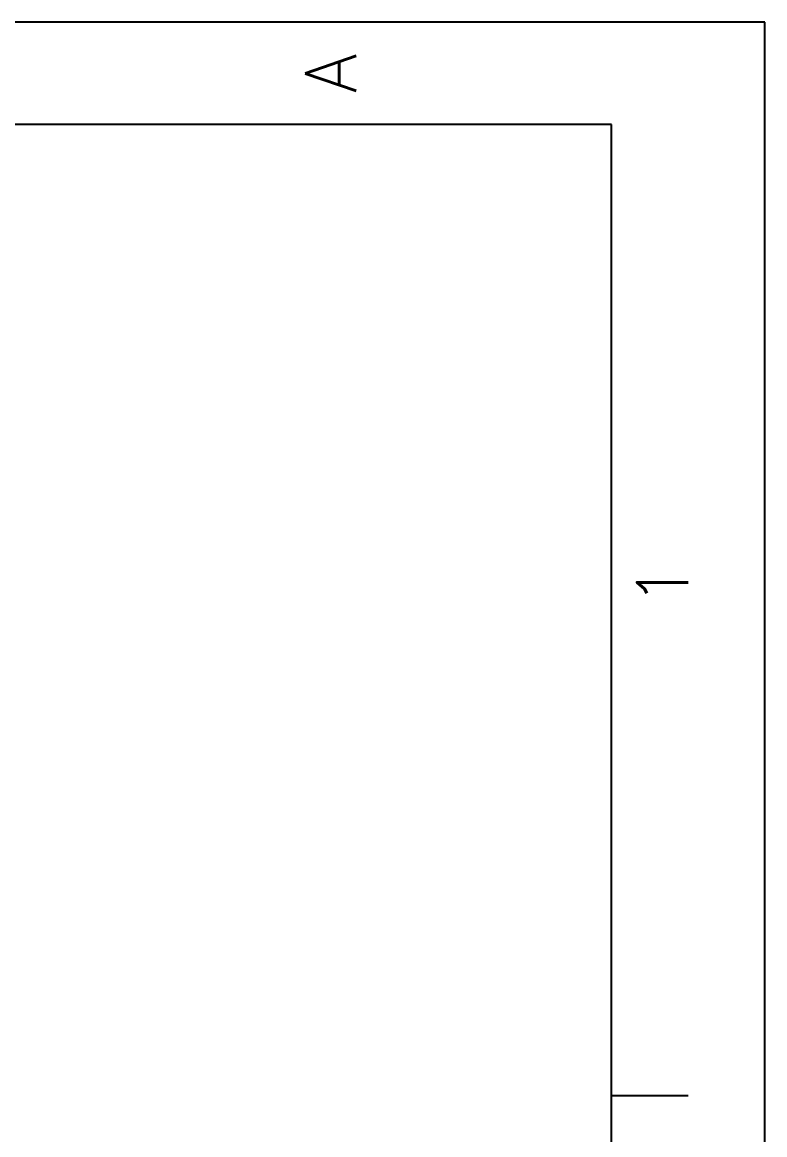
# Model space of a CAD drawing. Header units: inches. Extents: x -2552 to -899, y -1843 to 326.
# Drawn here: x -1275 to -899, y -236 to 326 of the extents above; entities that cross this region are included whole.
import ezdxf
from ezdxf.enums import TextEntityAlignment as Align

# ---------------------------------------------------------------- set-up
doc = ezdxf.new("R2010")
doc.units = ezdxf.units.IN
doc.header["$MEASUREMENT"] = 0
doc.layers.add('Title Block', color=7, linetype='Continuous')
doc.layers.add('Viewport', color=7, linetype='Continuous')
doc.styles.add('Roman', font='romans')

# ---------------------------------------------------------------- blocks, each defined once
blk = doc.blocks.new('ANSI_border_C')
for p, q in [((20.5, 0.75), (20.5, 2.5)), ((14.25, 0.75), (20.5, 0.75))]:
    blk.add_line(p, q)
at = {"layer": 'Title Block'}
for p, q in [((21, 0), (21, 16)), ((20.5, 0.75), (20.5, 15.25)), ((0.5, 0.75), (20.5, 0.75)), ((15.75, 0.375), (15.75, 0.75)), ((0, 0), (21, 0))]:
    blk.add_line(p, q, dxfattribs=at)
at = {"layer": 'Title Block', "style": 'Roman'}
for s, p in [('A', (20.75, 2.125)), ('1', (18.25, 0.5))]:
    blk.add_text(s, height=0.25, dxfattribs=at).set_placement(p, align=Align.MIDDLE_CENTER)
blk = doc.blocks.new('JIC_border_C')
at = {"xscale": 103.2802193724711, "yscale": 103.2802193724711, "zscale": 103.2802193724711, "rotation": 90}
blk.add_blockref('ANSI_border_C', (-899.31, -1842.8), dxfattribs=at)

msp = doc.modelspace()

# ---------------------------------------------------------------- block references
at = {"layer": 'Viewport'}
msp.add_blockref('JIC_border_C', (0, 0), dxfattribs=at)

doc.saveas('drawing.dxf')
